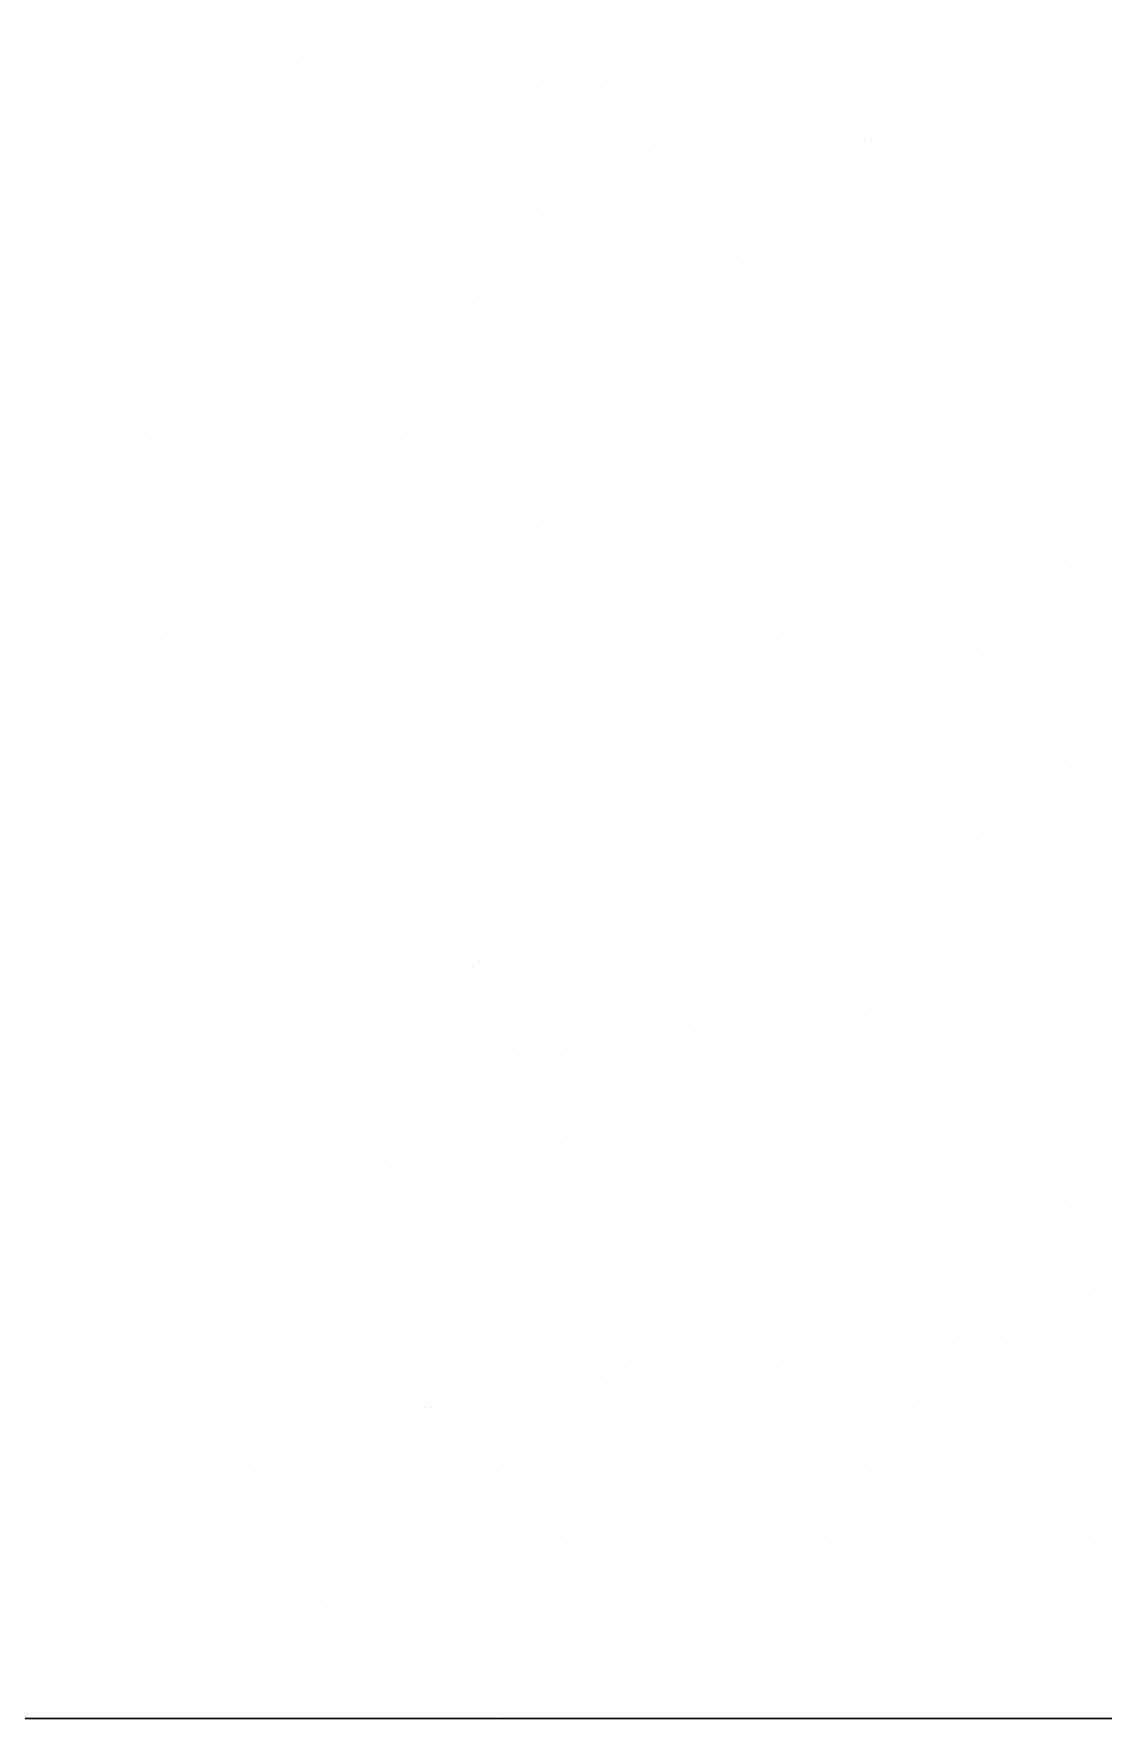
# Model space of a CAD drawing. Header units: millimetres. Extents: x 21 to 236, y 15 to 64.
# Drawn here: x 58.694 to 59.52, y 30.592 to 31.893 of the extents above; entities that cross this region are included whole.
import ezdxf

# ---------------------------------------------------------------- set-up
doc = ezdxf.new("R2010")
doc.units = ezdxf.units.MM
doc.layers.add('PDF_Cota', color=90, linetype='Continuous')
doc.layers.add('PDF_Grama', color=7, linetype='Continuous', true_color=0x397200)

msp = doc.modelspace()

# ---------------------------------------------------------------- linework, layer by layer
at = {"layer": 'PDF_Cota', "lineweight": 0}
msp.add_lwpolyline([(58.1037, 30.5919), (62.1194, 30.5919)], close=True, dxfattribs=at)
at = {"layer": 'PDF_Grama', "lineweight": 20}
for points in [[(59.0373, 31.8882), (59.0373, 31.8882)], [(59.06, 31.8927), (59.06, 31.8927)], [(58.7291, 31.8791), (58.7291, 31.8791)], [(58.8878, 31.8791), (58.8878, 31.8791)], [(58.8968, 31.8701), (58.8968, 31.8701)], [(58.924, 31.8746), (58.924, 31.8746)], [(58.9648, 31.8791), (58.9648, 31.8791)], [(59.0464, 31.8791), (59.0464, 31.8791)], [(59.205, 31.8791), (59.205, 31.8791)], [(59.3637, 31.8791), (59.3637, 31.8791)], [(58.8288, 31.861), (58.8288, 31.861)], [(58.8742, 31.8655), (58.8742, 31.8655)], [(59.0101, 31.861), (59.0101, 31.861)], [(59.0781, 31.8655), (59.0781, 31.8655)], [(59.2776, 31.8655), (59.2776, 31.8655)], [(59.2866, 31.861), (59.2866, 31.861)], [(59.409, 31.8655), (59.409, 31.8655)], [(58.7382, 31.8519), (58.7382, 31.8519)], [(58.7609, 31.8519), (58.7609, 31.8519)], [(58.7881, 31.8565), (58.7881, 31.8565)], [(58.8742, 31.8565), (58.8742, 31.8565)], [(59.0872, 31.8565), (59.0872, 31.8565)], [(59.137, 31.8565), (59.137, 31.8565)], [(59.486, 31.8565), (59.486, 31.8565)], [(59.4996, 31.8474), (59.4996, 31.8474)], [(58.7246, 31.8202), (58.7246, 31.8202)], [(58.924, 31.8202), (58.924, 31.8202)], [(59.5178, 31.8202), (59.5178, 31.8202)], [(58.8107, 31.8066), (58.8107, 31.8066)], [(58.8334, 31.8112), (58.8334, 31.8112)], [(58.9331, 31.8112), (58.9331, 31.8112)], [(58.9422, 31.8066), (58.9422, 31.8066)], [(58.992, 31.8112), (58.992, 31.8112)], [(59.0781, 31.8112), (59.0781, 31.8112)], [(59.1325, 31.8157), (59.1325, 31.8157)], [(59.1506, 31.8157), (59.1506, 31.8157)], [(59.2096, 31.8112), (59.2096, 31.8112)], [(59.3047, 31.8157), (59.3047, 31.8157)], [(59.3365, 31.8112), (59.3365, 31.8112)], [(59.341, 31.8112), (59.341, 31.8112)], [(59.3455, 31.8066), (59.3455, 31.8066)], [(59.4226, 31.8066), (59.4226, 31.8066)], [(59.4634, 31.8157), (59.4634, 31.8157)], [(59.477, 31.8157), (59.477, 31.8157)], [(59.4906, 31.8157), (59.4906, 31.8157)], [(58.6974, 31.7976), (58.6974, 31.7976)], [(58.8515, 31.7976), (58.8515, 31.7976)], [(59.0101, 31.7976), (59.0101, 31.7976)], [(59.1688, 31.8021), (59.1688, 31.8021)], [(59.3274, 31.8021), (59.3274, 31.8021)], [(59.3546, 31.7976), (59.3546, 31.7976)], [(59.3818, 31.8021), (59.3818, 31.8021)], [(59.486, 31.8021), (59.486, 31.8021)], [(59.2186, 31.7794), (59.2186, 31.7794)], [(59.2458, 31.784), (59.2458, 31.784)], [(59.2866, 31.7885), (59.2866, 31.7885)], [(58.7745, 31.7749), (58.7745, 31.7749)], [(58.7835, 31.7658), (58.7835, 31.7658)], [(58.9784, 31.7704), (58.9784, 31.7704)], [(59.1099, 31.7658), (59.1099, 31.7658)], [(59.1506, 31.7704), (59.1506, 31.7704)], [(59.1824, 31.7704), (59.1824, 31.7704)], [(59.2776, 31.7658), (59.2776, 31.7658)], [(59.3909, 31.7658), (59.3909, 31.7658)], [(59.4135, 31.7658), (59.4135, 31.7658)], [(58.7427, 31.7568), (58.7427, 31.7568)], [(58.8787, 31.7613), (58.8787, 31.7613)], [(59.0101, 31.7613), (59.0101, 31.7613)], [(59.0827, 31.7613), (59.0827, 31.7613)], [(59.1416, 31.7613), (59.1416, 31.7613)], [(59.1914, 31.7613), (59.1914, 31.7613)], [(58.7745, 31.7477), (58.7745, 31.7477)], [(58.9286, 31.7522), (58.9286, 31.7522)], [(58.9467, 31.7432), (58.9467, 31.7432)], [(58.9693, 31.7477), (58.9693, 31.7477)], [(59.0147, 31.7522), (59.0147, 31.7522)], [(59.0872, 31.7522), (59.0872, 31.7522)], [(59.2458, 31.7522), (59.2458, 31.7522)], [(59.4045, 31.7522), (59.4045, 31.7522)], [(58.8334, 31.7296), (58.8334, 31.7296)], [(58.8742, 31.7341), (58.8742, 31.7341)], [(58.7382, 31.716), (58.7382, 31.716)], [(58.8062, 31.725), (58.8062, 31.725)], [(58.8288, 31.725), (58.8288, 31.725)], [(59.0283, 31.725), (59.0283, 31.725)], [(59.0373, 31.716), (59.0373, 31.716)], [(59.2141, 31.716), (59.2141, 31.716)], [(59.2368, 31.7205), (59.2368, 31.7205)], [(59.3455, 31.716), (59.3455, 31.716)], [(59.4407, 31.716), (59.4407, 31.716)], [(59.4815, 31.7205), (59.4815, 31.7205)], [(58.6974, 31.7114), (58.6974, 31.7114)], [(58.8152, 31.7114), (58.8152, 31.7114)], [(58.9422, 31.7069), (58.9422, 31.7069)], [(59.0827, 31.7114), (59.0827, 31.7114)], [(59.4498, 31.7069), (59.4498, 31.7069)], [(59.3455, 31.6888), (59.3455, 31.6888)], [(59.5042, 31.6888), (59.5042, 31.6888)], [(58.7155, 31.6843), (58.7155, 31.6843)], [(58.8742, 31.6843), (58.8742, 31.6843)], [(58.8787, 31.6797), (58.8787, 31.6797)], [(59.0328, 31.6843), (59.0328, 31.6843)], [(59.0827, 31.6752), (59.0827, 31.6752)], [(59.1914, 31.6843), (59.1914, 31.6843)], [(59.2866, 31.6752), (59.2866, 31.6752)], [(59.3682, 31.6752), (59.3682, 31.6752)], [(59.4045, 31.6752), (59.4045, 31.6752)], [(59.4271, 31.6752), (59.4271, 31.6752)], [(59.4679, 31.6843), (59.4679, 31.6843)], [(58.7382, 31.6707), (58.7382, 31.6707)], [(58.8832, 31.6616), (58.8832, 31.6616)], [(58.8878, 31.6707), (58.8878, 31.6707)], [(58.8923, 31.6707), (58.8923, 31.6707)], [(59.0147, 31.6616), (59.0147, 31.6616)], [(59.0509, 31.6707), (59.0509, 31.6707)], [(59.1461, 31.6616), (59.1461, 31.6616)], [(59.2096, 31.6707), (59.2096, 31.6707)], [(59.2821, 31.6661), (59.2821, 31.6661)], [(59.2957, 31.6661), (59.2957, 31.6661)], [(59.3319, 31.6661), (59.3319, 31.6661)], [(59.4135, 31.6707), (59.4135, 31.6707)], [(59.4951, 31.6707), (59.4951, 31.6707)], [(58.7427, 31.6571), (58.7427, 31.6571)], [(59.264, 31.6571), (59.264, 31.6571)], [(59.2911, 31.6571), (59.2911, 31.6571)], [(59.128, 31.6389), (59.128, 31.6389)], [(59.1552, 31.6389), (59.1552, 31.6389)], [(59.196, 31.648), (59.196, 31.648)], [(58.7246, 31.6344), (58.7246, 31.6344)], [(58.7337, 31.6253), (58.7337, 31.6253)], [(58.9286, 31.6299), (58.9286, 31.6299)], [(59.0192, 31.6253), (59.0192, 31.6253)], [(59.06, 31.6299), (59.06, 31.6299)], [(59.128, 31.6253), (59.128, 31.6253)], [(59.1325, 31.6299), (59.1325, 31.6299)], [(59.2866, 31.6253), (59.2866, 31.6253)], [(59.341, 31.6253), (59.341, 31.6253)], [(59.4452, 31.6253), (59.4452, 31.6253)], [(58.8152, 31.6208), (58.8152, 31.6208)], [(58.8152, 31.6117), (58.8152, 31.6117)], [(58.924, 31.6117), (58.924, 31.6117)], [(58.9467, 31.6117), (58.9467, 31.6117)], [(58.9693, 31.6208), (58.9693, 31.6208)], [(58.992, 31.6208), (58.992, 31.6208)], [(59.0827, 31.6163), (59.0827, 31.6163)], [(59.1416, 31.6208), (59.1416, 31.6208)], [(59.2186, 31.6163), (59.2186, 31.6163)], [(59.3455, 31.6163), (59.3455, 31.6163)], [(59.486, 31.6208), (59.486, 31.6208)], [(58.856, 31.6027), (58.856, 31.6027)], [(58.8832, 31.6072), (58.8832, 31.6072)], [(58.7201, 31.5845), (58.7201, 31.5845)], [(58.7427, 31.5891), (58.7427, 31.5891)], [(58.779, 31.5845), (58.779, 31.5845)], [(58.7881, 31.5936), (58.7881, 31.5936)], [(58.9829, 31.5845), (58.9829, 31.5845)], [(58.992, 31.5755), (58.992, 31.5755)], [(59.1869, 31.58), (59.1869, 31.58)], [(59.2866, 31.5709), (59.2866, 31.5709)], [(59.3909, 31.5755), (59.3909, 31.5755)], [(59.3999, 31.5709), (59.3999, 31.5709)], [(59.4181, 31.5709), (59.4181, 31.5709)], [(58.8832, 31.5619), (58.8832, 31.5619)], [(59.0192, 31.5664), (59.0192, 31.5664)], [(59.1461, 31.5664), (59.1461, 31.5664)], [(58.7473, 31.5573), (58.7473, 31.5573)], [(58.7563, 31.5573), (58.7563, 31.5573)], [(58.915, 31.5573), (58.915, 31.5573)], [(59.0736, 31.5573), (59.0736, 31.5573)], [(59.2322, 31.5573), (59.2322, 31.5573)], [(59.3909, 31.5573), (59.3909, 31.5573)], [(59.4498, 31.5483), (59.4498, 31.5483)], [(59.477, 31.5528), (59.477, 31.5528)], [(59.5178, 31.5573), (59.5178, 31.5573)], [(58.779, 31.5437), (58.779, 31.5437)], [(58.8288, 31.5392), (58.8288, 31.5392)], [(58.9376, 31.5437), (58.9376, 31.5437)], [(59.0328, 31.5347), (59.0328, 31.5347)], [(59.0917, 31.5437), (59.0917, 31.5437)], [(59.2368, 31.5347), (59.2368, 31.5347)], [(59.2504, 31.5437), (59.2504, 31.5437)], [(59.341, 31.5347), (59.341, 31.5347)], [(59.3818, 31.5392), (59.3818, 31.5392)], [(59.409, 31.5437), (59.409, 31.5437)], [(58.8379, 31.5301), (58.8379, 31.5301)], [(59.2186, 31.5211), (59.2186, 31.5211)], [(59.2413, 31.5211), (59.2413, 31.5211)], [(59.2458, 31.5256), (59.2458, 31.5256)], [(59.3138, 31.5301), (59.3138, 31.5301)], [(59.3501, 31.5211), (59.3501, 31.5211)], [(59.4452, 31.5301), (59.4452, 31.5301)], [(59.486, 31.5256), (59.486, 31.5256)], [(58.8198, 31.512), (58.8198, 31.512)], [(58.9512, 31.512), (58.9512, 31.512)], [(59.0872, 31.5166), (59.0872, 31.5166)], [(59.1778, 31.512), (59.1778, 31.512)], [(59.2005, 31.5166), (59.2005, 31.5166)], [(58.6974, 31.4939), (58.6974, 31.4939)], [(58.856, 31.4939), (58.856, 31.4939)], [(59.0147, 31.4939), (59.0147, 31.4939)], [(59.0373, 31.4939), (59.0373, 31.4939)], [(59.0645, 31.4984), (59.0645, 31.4984)], [(59.1053, 31.503), (59.1053, 31.503)], [(59.1688, 31.4939), (59.1688, 31.4939)], [(59.3274, 31.4984), (59.3274, 31.4984)], [(59.486, 31.4984), (59.486, 31.4984)], [(58.8832, 31.4894), (58.8832, 31.4894)], [(58.9286, 31.4803), (58.9286, 31.4803)], [(58.9693, 31.4848), (58.9693, 31.4848)], [(59.0872, 31.4894), (59.0872, 31.4894)], [(59.0963, 31.4803), (59.0963, 31.4803)], [(59.2911, 31.4848), (59.2911, 31.4848)], [(59.4951, 31.4803), (59.4951, 31.4803)], [(58.8334, 31.4667), (58.8334, 31.4667)], [(58.8878, 31.4667), (58.8878, 31.4667)], [(58.9014, 31.4758), (58.9014, 31.4758)], [(59.0192, 31.4667), (59.0192, 31.4667)], [(59.1506, 31.4667), (59.1506, 31.4667)], [(59.2866, 31.4712), (59.2866, 31.4712)], [(59.4226, 31.4758), (59.4226, 31.4758)], [(59.5042, 31.4758), (59.5042, 31.4758)], [(58.7518, 31.4622), (58.7518, 31.4622)], [(58.7654, 31.4576), (58.7654, 31.4576)], [(58.7926, 31.4622), (58.7926, 31.4622)], [(58.6974, 31.4486), (58.6974, 31.4486)], [(58.7291, 31.444), (58.7291, 31.444)], [(58.9331, 31.444), (58.9331, 31.444)], [(58.7971, 31.4304), (58.7971, 31.4304)], [(58.9422, 31.435), (58.9422, 31.435)], [(58.9557, 31.4304), (58.9557, 31.4304)], [(59.1144, 31.4304), (59.1144, 31.4304)], [(59.137, 31.4395), (59.137, 31.4395)], [(59.273, 31.4304), (59.273, 31.4304)], [(59.341, 31.4395), (59.341, 31.4395)], [(59.3501, 31.4304), (59.3501, 31.4304)], [(59.4317, 31.4304), (59.4317, 31.4304)], [(58.8198, 31.4168), (58.8198, 31.4168)], [(58.8243, 31.4168), (58.8243, 31.4168)], [(58.9512, 31.4168), (58.9512, 31.4168)], [(58.9784, 31.4168), (58.9784, 31.4168)], [(59.0917, 31.4214), (59.0917, 31.4214)], [(59.1325, 31.4168), (59.1325, 31.4168)], [(59.2232, 31.4214), (59.2232, 31.4214)], [(59.2911, 31.4168), (59.2911, 31.4168)], [(59.3546, 31.4214), (59.3546, 31.4214)], [(59.4498, 31.4168), (59.4498, 31.4168)], [(59.4906, 31.4259), (59.4906, 31.4259)], [(59.4951, 31.4214), (59.4951, 31.4214)], [(59.3591, 31.4032), (59.3591, 31.4032)], [(59.3863, 31.4078), (59.3863, 31.4078)], [(59.4271, 31.4123), (59.4271, 31.4123)], [(58.779, 31.3987), (58.779, 31.3987)], [(58.7881, 31.3896), (58.7881, 31.3896)], [(58.9875, 31.3942), (58.9875, 31.3942)], [(59.1914, 31.3942), (59.1914, 31.3942)], [(59.2504, 31.3896), (59.2504, 31.3896)], [(59.2911, 31.3942), (59.2911, 31.3942)], [(59.3954, 31.3896), (59.3954, 31.3896)], [(59.1552, 31.376), (59.1552, 31.376)], [(59.2005, 31.3851), (59.2005, 31.3851)], [(59.2232, 31.3851), (59.2232, 31.3851)], [(59.2911, 31.376), (59.2911, 31.376)], [(59.4226, 31.376), (59.4226, 31.376)], [(58.7382, 31.367), (58.7382, 31.367)], [(58.7563, 31.3624), (58.7563, 31.3624)], [(58.8923, 31.367), (58.8923, 31.367)], [(58.8968, 31.367), (58.8968, 31.367)], [(59.0237, 31.3715), (59.0237, 31.3715)], [(59.0555, 31.367), (59.0555, 31.367)], [(59.0872, 31.367), (59.0872, 31.367)], [(59.1144, 31.3715), (59.1144, 31.3715)], [(59.1552, 31.367), (59.1552, 31.367)], [(59.2141, 31.367), (59.2141, 31.367)], [(59.3682, 31.367), (59.3682, 31.367)], [(58.9739, 31.3534), (58.9739, 31.3534)], [(59.0147, 31.3579), (59.0147, 31.3579)], [(58.8334, 31.3489), (58.8334, 31.3489)], [(58.8787, 31.3398), (58.8787, 31.3398)], [(58.9467, 31.3489), (58.9467, 31.3489)], [(59.0373, 31.3489), (59.0373, 31.3489)], [(59.0464, 31.3398), (59.0464, 31.3398)], [(59.2413, 31.3443), (59.2413, 31.3443)], [(59.4452, 31.3443), (59.4452, 31.3443)], [(58.8107, 31.3307), (58.8107, 31.3307)], [(58.8379, 31.3353), (58.8379, 31.3353)], [(59.4543, 31.3353), (59.4543, 31.3353)], [(59.4951, 31.3262), (59.4951, 31.3262)], [(58.7019, 31.3171), (58.7019, 31.3171)], [(58.7427, 31.3217), (58.7427, 31.3217)], [(58.8243, 31.3171), (58.8243, 31.3171)], [(58.9557, 31.3171), (58.9557, 31.3171)], [(59.0917, 31.3217), (59.0917, 31.3217)], [(59.2277, 31.3217), (59.2277, 31.3217)], [(59.3546, 31.3217), (59.3546, 31.3217)], [(58.8379, 31.3035), (58.8379, 31.3035)], [(58.8832, 31.3035), (58.8832, 31.3035)], [(58.9965, 31.3035), (58.9965, 31.3035)], [(59.0917, 31.299), (59.0917, 31.299)], [(59.1552, 31.3035), (59.1552, 31.3035)], [(59.2957, 31.299), (59.2957, 31.299)], [(59.3138, 31.3035), (59.3138, 31.3035)], [(59.4724, 31.3035), (59.4724, 31.3035)], [(58.7019, 31.2899), (58.7019, 31.2899)], [(58.8606, 31.2899), (58.8606, 31.2899)], [(58.8923, 31.2945), (58.8923, 31.2945)], [(59.0192, 31.2899), (59.0192, 31.2899)], [(59.1778, 31.2899), (59.1778, 31.2899)], [(59.3047, 31.2899), (59.3047, 31.2899)], [(59.3319, 31.2899), (59.3319, 31.2899)], [(59.4724, 31.2899), (59.4724, 31.2899)], [(59.4906, 31.2899), (59.4906, 31.2899)], [(59.4996, 31.2945), (59.4996, 31.2945)], [(58.8968, 31.2718), (58.8968, 31.2718)], [(59.0283, 31.2718), (59.0283, 31.2718)], [(59.1597, 31.2718), (59.1597, 31.2718)], [(59.2957, 31.2763), (59.2957, 31.2763)], [(59.3365, 31.2718), (59.3365, 31.2718)], [(59.4045, 31.2809), (59.4045, 31.2809)], [(59.4271, 31.2763), (59.4271, 31.2763)], [(59.4317, 31.2809), (59.4317, 31.2809)], [(58.7337, 31.2582), (58.7337, 31.2582)], [(58.7563, 31.2673), (58.7563, 31.2673)], [(59.2685, 31.2627), (59.2685, 31.2627)], [(59.2957, 31.2627), (59.2957, 31.2627)], [(58.7427, 31.2491), (58.7427, 31.2491)], [(58.9376, 31.2537), (58.9376, 31.2537)], [(59.1416, 31.2537), (59.1416, 31.2537)], [(59.1597, 31.2491), (59.1597, 31.2491)], [(59.2005, 31.2537), (59.2005, 31.2537)], [(59.3455, 31.2491), (59.3455, 31.2491)], [(58.779, 31.2401), (58.779, 31.2401)], [(58.9376, 31.2401), (58.9376, 31.2401)], [(59.0645, 31.2355), (59.0645, 31.2355)], [(59.0963, 31.2401), (59.0963, 31.2401)], [(59.1325, 31.2446), (59.1325, 31.2446)], [(59.1506, 31.2446), (59.1506, 31.2446)], [(59.2549, 31.2401), (59.2549, 31.2401)], [(59.409, 31.2401), (59.409, 31.2401)], [(58.8288, 31.2219), (58.8288, 31.2219)], [(58.9965, 31.2265), (58.9965, 31.2265)], [(59.0237, 31.231), (59.0237, 31.231)], [(59.0963, 31.2219), (59.0963, 31.2219)], [(59.2277, 31.2265), (59.2277, 31.2265)], [(59.3591, 31.2265), (59.3591, 31.2265)], [(59.4951, 31.231), (59.4951, 31.231)], [(58.6974, 31.2174), (58.6974, 31.2174)], [(58.7835, 31.2083), (58.7835, 31.2083)], [(58.8606, 31.2083), (58.8606, 31.2083)], [(58.8832, 31.2129), (58.8832, 31.2129)], [(58.9286, 31.2174), (58.9286, 31.2174)], [(58.9603, 31.2174), (58.9603, 31.2174)], [(58.9875, 31.2083), (58.9875, 31.2083)], [(58.7473, 31.1948), (58.7473, 31.1948)], [(58.7881, 31.1993), (58.7881, 31.1993)], [(58.9965, 31.1993), (58.9965, 31.1993)], [(59.196, 31.2038), (59.196, 31.2038)], [(59.3999, 31.2038), (59.3999, 31.2038)], [(59.409, 31.1948), (59.409, 31.1948)], [(58.7201, 31.1902), (58.7201, 31.1902)], [(59.4317, 31.1812), (59.4317, 31.1812)], [(58.7201, 31.1766), (58.7201, 31.1766)], [(58.7609, 31.1676), (58.7609, 31.1676)], [(58.8787, 31.1766), (58.8787, 31.1766)], [(58.8968, 31.1721), (58.8968, 31.1721)], [(59.0328, 31.1721), (59.0328, 31.1721)], [(59.0373, 31.1766), (59.0373, 31.1766)], [(59.1597, 31.1721), (59.1597, 31.1721)], [(59.196, 31.1766), (59.196, 31.1766)], [(59.3002, 31.1766), (59.3002, 31.1766)], [(59.3546, 31.1766), (59.3546, 31.1766)], [(59.5132, 31.1766), (59.5132, 31.1766)], [(58.7427, 31.163), (58.7427, 31.163)], [(58.8334, 31.163), (58.8334, 31.163)], [(58.9014, 31.163), (58.9014, 31.163)], [(59.0419, 31.1585), (59.0419, 31.1585)], [(59.06, 31.163), (59.06, 31.163)], [(59.2186, 31.163), (59.2186, 31.163)], [(59.2458, 31.1585), (59.2458, 31.1585)], [(59.3727, 31.163), (59.3727, 31.163)], [(59.4815, 31.1585), (59.4815, 31.1585)], [(58.847, 31.154), (58.847, 31.154)], [(59.2549, 31.1494), (59.2549, 31.1494)], [(59.3818, 31.1449), (59.3818, 31.1449)], [(59.4498, 31.154), (59.4498, 31.154)], [(59.4543, 31.154), (59.4543, 31.154)], [(59.3183, 31.1358), (59.3183, 31.1358)], [(59.341, 31.1404), (59.341, 31.1404)], [(59.4996, 31.1313), (59.4996, 31.1313)], [(58.6974, 31.1222), (58.6974, 31.1222)], [(58.8334, 31.1222), (58.8334, 31.1222)], [(58.9603, 31.1222), (58.9603, 31.1222)], [(59.1008, 31.1268), (59.1008, 31.1268)], [(59.1778, 31.1177), (59.1778, 31.1177)], [(59.205, 31.1222), (59.205, 31.1222)], [(59.2322, 31.1268), (59.2322, 31.1268)], [(59.2458, 31.1268), (59.2458, 31.1268)], [(59.3637, 31.1268), (59.3637, 31.1268)], [(58.8198, 31.1132), (58.8198, 31.1132)], [(58.8878, 31.1132), (58.8878, 31.1132)], [(58.9784, 31.1132), (58.9784, 31.1132)], [(59.0691, 31.1041), (59.0691, 31.1041)], [(59.0917, 31.1132), (59.0917, 31.1132)], [(59.1008, 31.1041), (59.1008, 31.1041)], [(59.1099, 31.1086), (59.1099, 31.1086)], [(59.137, 31.1132), (59.137, 31.1132)], [(59.2957, 31.1132), (59.2957, 31.1132)], [(59.3002, 31.1086), (59.3002, 31.1086)], [(59.4543, 31.1132), (59.4543, 31.1132)], [(59.5042, 31.1086), (59.5042, 31.1086)], [(58.9739, 31.0905), (58.9739, 31.0905)], [(59.0419, 31.0996), (59.0419, 31.0996)], [(59.5132, 31.0996), (59.5132, 31.0996)], [(58.9059, 31.0814), (58.9059, 31.0814)], [(58.9331, 31.086), (58.9331, 31.086)], [(59.0328, 31.0769), (59.0328, 31.0769)], [(59.1642, 31.0769), (59.1642, 31.0769)], [(59.3002, 31.0814), (59.3002, 31.0814)], [(59.4362, 31.0814), (59.4362, 31.0814)], [(58.7382, 31.0678), (58.7382, 31.0678)], [(58.7654, 31.0678), (58.7654, 31.0678)], [(58.7699, 31.0633), (58.7699, 31.0633)], [(58.7971, 31.0678), (58.7971, 31.0678)], [(58.8379, 31.0724), (58.8379, 31.0724)], [(58.9014, 31.0724), (58.9014, 31.0724)], [(58.9376, 31.0678), (58.9376, 31.0678)], [(59.1461, 31.0633), (59.1461, 31.0633)], [(59.3501, 31.0633), (59.3501, 31.0633)], [(58.7019, 31.0542), (58.7019, 31.0542)], [(58.9512, 31.0588), (58.9512, 31.0588)], [(59.3591, 31.0542), (59.3591, 31.0542)], [(58.7609, 31.0497), (58.7609, 31.0497)], [(58.9195, 31.0497), (58.9195, 31.0497)], [(59.0781, 31.0497), (59.0781, 31.0497)], [(59.2368, 31.0497), (59.2368, 31.0497)], [(59.3954, 31.0497), (59.3954, 31.0497)], [(58.7835, 31.0361), (58.7835, 31.0361)], [(58.9422, 31.0361), (58.9422, 31.0361)], [(59.1008, 31.0361), (59.1008, 31.0361)], [(59.1008, 31.0271), (59.1008, 31.0271)], [(59.2368, 31.0316), (59.2368, 31.0316)], [(59.2594, 31.0361), (59.2594, 31.0361)], [(59.3637, 31.0271), (59.3637, 31.0271)], [(59.4181, 31.0361), (59.4181, 31.0361)], [(59.4996, 31.0271), (59.4996, 31.0271)], [(59.5042, 31.0361), (59.5042, 31.0361)], [(58.7019, 31.0225), (58.7019, 31.0225)], [(58.7881, 31.0225), (58.7881, 31.0225)], [(58.7971, 31.0135), (58.7971, 31.0135)], [(58.8379, 31.0225), (58.8379, 31.0225)], [(58.9648, 31.0225), (58.9648, 31.0225)], [(58.992, 31.018), (58.992, 31.018)], [(59.196, 31.018), (59.196, 31.018)], [(59.3909, 31.0135), (59.3909, 31.0135)], [(59.4045, 31.0135), (59.4045, 31.0135)], [(59.4317, 31.018), (59.4317, 31.018)], [(59.205, 31.0089), (59.205, 31.0089)], [(59.2957, 30.9999), (59.2957, 30.9999)], [(59.3637, 31.0089), (59.3637, 31.0089)], [(58.7019, 30.9863), (58.7019, 30.9863)], [(58.8606, 30.9863), (58.8606, 30.9863)], [(59.0192, 30.9863), (59.0192, 30.9863)], [(59.1778, 30.9863), (59.1778, 30.9863)], [(59.2277, 30.9908), (59.2277, 30.9908)], [(59.2549, 30.9953), (59.2549, 30.9953)], [(59.3365, 30.9863), (59.3365, 30.9863)], [(59.4951, 30.9863), (59.4951, 30.9863)], [(58.7654, 30.9727), (58.7654, 30.9727)], [(58.8424, 30.9727), (58.8424, 30.9727)], [(58.9059, 30.9772), (58.9059, 30.9772)], [(59.0373, 30.9772), (59.0373, 30.9772)], [(59.0419, 30.9727), (59.0419, 30.9727)], [(59.0872, 30.9727), (59.0872, 30.9727)], [(59.1144, 30.9772), (59.1144, 30.9772)], [(59.1552, 30.9817), (59.1552, 30.9817)], [(59.1688, 30.9772), (59.1688, 30.9772)], [(59.3047, 30.9817), (59.3047, 30.9817)], [(59.4362, 30.9817), (59.4362, 30.9817)], [(58.9784, 30.9591), (58.9784, 30.9591)], [(59.0192, 30.9636), (59.0192, 30.9636)], [(59.0509, 30.9636), (59.0509, 30.9636)], [(59.2504, 30.9681), (59.2504, 30.9681)], [(59.4543, 30.9681), (59.4543, 30.9681)], [(59.4634, 30.9591), (59.4634, 30.9591)], [(58.9512, 30.9545), (58.9512, 30.9545)], [(58.8152, 30.9364), (58.8152, 30.9364)], [(58.8424, 30.9409), (58.8424, 30.9409)], [(58.8832, 30.9455), (58.8832, 30.9455)], [(59.5042, 30.9364), (59.5042, 30.9364)], [(58.7065, 30.9228), (58.7065, 30.9228)], [(58.7065, 30.9228), (58.7065, 30.9228)], [(58.7473, 30.9273), (58.7473, 30.9273)], [(58.8016, 30.9228), (58.8016, 30.9228)], [(58.8379, 30.9273), (58.8379, 30.9273)], [(58.8923, 30.9273), (58.8923, 30.9273)], [(58.9603, 30.9228), (58.9603, 30.9228)], [(58.9693, 30.9273), (58.9693, 30.9273)], [(59.0963, 30.9228), (59.0963, 30.9228)], [(59.1053, 30.9319), (59.1053, 30.9319)], [(59.1189, 30.9228), (59.1189, 30.9228)], [(59.2413, 30.9319), (59.2413, 30.9319)], [(59.2776, 30.9228), (59.2776, 30.9228)], [(59.3002, 30.9228), (59.3002, 30.9228)], [(59.3682, 30.9319), (59.3682, 30.9319)], [(59.4362, 30.9228), (59.4362, 30.9228)], [(58.8243, 30.9092), (58.8243, 30.9092)], [(58.9014, 30.9183), (58.9014, 30.9183)], [(58.9829, 30.9092), (58.9829, 30.9092)], [(59.1416, 30.9092), (59.1416, 30.9092)], [(59.3002, 30.9092), (59.3002, 30.9092)], [(59.3093, 30.9137), (59.3093, 30.9137)], [(59.4588, 30.9092), (59.4588, 30.9092)], [(59.5087, 30.9183), (59.5087, 30.9183)], [(59.477, 30.8956), (59.477, 30.8956)], [(58.7382, 30.882), (58.7382, 30.882)], [(59.0419, 30.882), (59.0419, 30.882)], [(59.3093, 30.8865), (59.3093, 30.8865)], [(59.409, 30.8865), (59.409, 30.8865)], [(59.4362, 30.8865), (59.4362, 30.8865)], [(59.4407, 30.8865), (59.4407, 30.8865)], [(58.7473, 30.873), (58.7473, 30.873)], [(58.7699, 30.873), (58.7699, 30.873)], [(58.9059, 30.8775), (58.9059, 30.8775)], [(58.9467, 30.8775), (58.9467, 30.8775)], [(59.1461, 30.8775), (59.1461, 30.8775)], [(59.1552, 30.8684), (59.1552, 30.8684)], [(59.1688, 30.8775), (59.1688, 30.8775)], [(59.273, 30.8684), (59.273, 30.8684)], [(59.3002, 30.873), (59.3002, 30.873)], [(59.341, 30.8775), (59.341, 30.8775)], [(59.3546, 30.873), (59.3546, 30.873)], [(58.7427, 30.8594), (58.7427, 30.8594)], [(58.9014, 30.8594), (58.9014, 30.8594)], [(59.06, 30.8594), (59.06, 30.8594)], [(59.205, 30.8594), (59.205, 30.8594)], [(59.2186, 30.8594), (59.2186, 30.8594)], [(59.3773, 30.8594), (59.3773, 30.8594)], [(59.137, 30.8503), (59.137, 30.8503)], [(59.1642, 30.8548), (59.1642, 30.8548)], [(58.7926, 30.8367), (58.7926, 30.8367)], [(58.9965, 30.8322), (58.9965, 30.8322)], [(59.0011, 30.8322), (59.0011, 30.8322)], [(59.0237, 30.8367), (59.0237, 30.8367)], [(59.0691, 30.8412), (59.0691, 30.8412)], [(59.1099, 30.8322), (59.1099, 30.8322)], [(59.2413, 30.8322), (59.2413, 30.8322)], [(59.3727, 30.8322), (59.3727, 30.8322)], [(59.5087, 30.8367), (59.5087, 30.8367)], [(58.711, 30.8276), (58.711, 30.8276)], [(58.8424, 30.8276), (58.8424, 30.8276)], [(58.8878, 30.8186), (58.8878, 30.8186)], [(58.9286, 30.8231), (58.9286, 30.8231)], [(58.9739, 30.8276), (58.9739, 30.8276)], [(59.0056, 30.8231), (59.0056, 30.8231)], [(59.2005, 30.8276), (59.2005, 30.8276)], [(59.4045, 30.8276), (59.4045, 30.8276)], [(59.4135, 30.8186), (59.4135, 30.8186)], [(58.7926, 30.805), (58.7926, 30.805)], [(58.8606, 30.814), (58.8606, 30.814)], [(58.7246, 30.7959), (58.7246, 30.7959)], [(58.7518, 30.8004), (58.7518, 30.8004)], [(58.8424, 30.7959), (58.8424, 30.7959)], [(59.0011, 30.7959), (59.0011, 30.7959)], [(59.1597, 30.7959), (59.1597, 30.7959)], [(59.3183, 30.7959), (59.3183, 30.7959)], [(59.477, 30.7959), (59.477, 30.7959)], [(58.7065, 30.7823), (58.7065, 30.7823)], [(58.8424, 30.7868), (58.8424, 30.7868)], [(58.8515, 30.7778), (58.8515, 30.7778)], [(58.8651, 30.7823), (58.8651, 30.7823)], [(58.9104, 30.7823), (58.9104, 30.7823)], [(59.0237, 30.7823), (59.0237, 30.7823)], [(59.0419, 30.7823), (59.0419, 30.7823)], [(59.0509, 30.7823), (59.0509, 30.7823)], [(59.1733, 30.7823), (59.1733, 30.7823)], [(59.1824, 30.7823), (59.1824, 30.7823)], [(59.2504, 30.7823), (59.2504, 30.7823)], [(59.3093, 30.7868), (59.3093, 30.7868)], [(59.341, 30.7823), (59.341, 30.7823)], [(59.4452, 30.7868), (59.4452, 30.7868)], [(59.4588, 30.7778), (59.4588, 30.7778)], [(59.4996, 30.7823), (59.4996, 30.7823)], [(58.7745, 30.7732), (58.7745, 30.7732)], [(59.2594, 30.7732), (59.2594, 30.7732)], [(59.4815, 30.7642), (59.4815, 30.7642)], [(59.4588, 30.7596), (59.4588, 30.7596)], [(59.3183, 30.7415), (59.3183, 30.7415)], [(59.3455, 30.746), (59.3455, 30.746)], [(59.3863, 30.7506), (59.3863, 30.7506)], [(59.5132, 30.7415), (59.5132, 30.7415)], [(58.6974, 30.737), (58.6974, 30.737)], [(58.711, 30.7279), (58.711, 30.7279)], [(58.7835, 30.7324), (58.7835, 30.7324)], [(58.847, 30.7279), (58.847, 30.7279)], [(58.8968, 30.737), (58.8968, 30.737)], [(58.9422, 30.7324), (58.9422, 30.7324)], [(58.9739, 30.7279), (58.9739, 30.7279)], [(59.1008, 30.737), (59.1008, 30.737)], [(59.1008, 30.7324), (59.1008, 30.7324)], [(59.1099, 30.7279), (59.1099, 30.7279)], [(59.1144, 30.7324), (59.1144, 30.7324)], [(59.2096, 30.7279), (59.2096, 30.7279)], [(59.2458, 30.737), (59.2458, 30.737)], [(59.2504, 30.7324), (59.2504, 30.7324)], [(59.2594, 30.7324), (59.2594, 30.7324)], [(59.3047, 30.7324), (59.3047, 30.7324)], [(59.3773, 30.737), (59.3773, 30.737)], [(59.4181, 30.7324), (59.4181, 30.7324)], [(59.5087, 30.7324), (59.5087, 30.7324)], [(59.1144, 30.7143), (59.1144, 30.7143)], [(59.1824, 30.7234), (59.1824, 30.7234)], [(59.5178, 30.7234), (59.5178, 30.7234)], [(59.0464, 30.7053), (59.0464, 30.7053)], [(59.0736, 30.7098), (59.0736, 30.7098)], [(58.7427, 30.6962), (58.7427, 30.6962)], [(58.9104, 30.6871), (58.9104, 30.6871)], [(58.9376, 30.6917), (58.9376, 30.6917)], [(58.9467, 30.6917), (58.9467, 30.6917)], [(58.9784, 30.6962), (58.9784, 30.6962)], [(59.1506, 30.6871), (59.1506, 30.6871)], [(59.3138, 30.6871), (59.3138, 30.6871)], [(59.3546, 30.6871), (59.3546, 30.6871)], [(59.4452, 30.6917), (59.4452, 30.6917)], [(58.779, 30.6781), (58.779, 30.6781)], [(58.7971, 30.6735), (58.7971, 30.6735)], [(58.8424, 30.6781), (58.8424, 30.6781)], [(58.915, 30.6826), (58.915, 30.6826)], [(58.9557, 30.6826), (58.9557, 30.6826)], [(59.0464, 30.6826), (59.0464, 30.6826)], [(59.1778, 30.6826), (59.1778, 30.6826)], [(59.3637, 30.6781), (59.3637, 30.6781)], [(58.7019, 30.6599), (58.7019, 30.6599)], [(58.7246, 30.669), (58.7246, 30.669)], [(58.7745, 30.669), (58.7745, 30.669)], [(58.8832, 30.669), (58.8832, 30.669)], [(59.0419, 30.669), (59.0419, 30.669)], [(59.2005, 30.669), (59.2005, 30.669)], [(59.3591, 30.669), (59.3591, 30.669)], [(59.5178, 30.669), (59.5178, 30.669)], [(58.7473, 30.6554), (58.7473, 30.6554)], [(58.9059, 30.6554), (58.9059, 30.6554)], [(59.0645, 30.6554), (59.0645, 30.6554)], [(59.2232, 30.6554), (59.2232, 30.6554)], [(59.3818, 30.6554), (59.3818, 30.6554)], [(58.7926, 30.6463), (58.7926, 30.6463)], [(58.8016, 30.6418), (58.8016, 30.6418)], [(59.0011, 30.6418), (59.0011, 30.6418)], [(59.1144, 30.6373), (59.1144, 30.6373)], [(59.205, 30.6418), (59.205, 30.6418)], [(59.2504, 30.6373), (59.2504, 30.6373)], [(59.3773, 30.6373), (59.3773, 30.6373)], [(59.409, 30.6373), (59.409, 30.6373)], [(59.5178, 30.6418), (59.5178, 30.6418)], [(58.7155, 30.6327), (58.7155, 30.6327)], [(58.847, 30.6327), (58.847, 30.6327)], [(58.9784, 30.6327), (58.9784, 30.6327)], [(59.2141, 30.6327), (59.2141, 30.6327)], [(59.4362, 30.6237), (59.4362, 30.6237)], [(59.5042, 30.6327), (59.5042, 30.6327)], [(59.3682, 30.6146), (59.3682, 30.6146)], [(59.3954, 30.6191), (59.3954, 30.6191)], [(58.8243, 30.6055), (58.8243, 30.6055)], [(58.847, 30.601), (58.847, 30.601)], [(58.9829, 30.6055), (58.9829, 30.6055)], [(59.0509, 30.5965), (59.0509, 30.5965)], [(59.1416, 30.6055), (59.1416, 30.6055)], [(59.2322, 30.5965), (59.2322, 30.5965)], [(59.2549, 30.601), (59.2549, 30.601)], [(59.2957, 30.6055), (59.2957, 30.6055)], [(59.3002, 30.6055), (59.3002, 30.6055)], [(59.4588, 30.6055), (59.4588, 30.6055)], [(59.2549, 30.5919), (59.2549, 30.5919)], [(59.3183, 30.5919), (59.3183, 30.5919)], [(59.4498, 30.5919), (59.4498, 30.5919)], [(59.4588, 30.5919), (59.4588, 30.5919)]]:
    msp.add_lwpolyline(points, dxfattribs=at)

doc.saveas('drawing.dxf')
